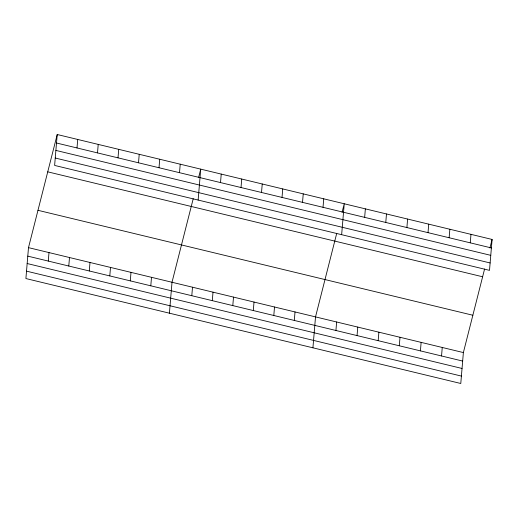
<?xml version="1.0" encoding="UTF-8"?>
<svg xmlns="http://www.w3.org/2000/svg" width="518" height="518" viewBox="0 0 518 518"><rect width="100%" height="100%" fill="white"/><g stroke="black" fill="none" stroke-linecap="round" stroke-linejoin="round"><path stroke-width="0.78" d="M57.22 134.512L54.623 165.43L489.504 270.364L492.1 239.445L57.22 134.512L28.496 247.636L25.9 278.554L460.78 383.488L463.377 352.57L484.595 268.997M48.284 261.078L48.996 252.583M77.007 147.954L77.719 139.459M68.784 266.025L69.496 257.53M97.507 152.901L98.219 144.405M89.29 270.972L90.002 262.477M118.013 157.848L118.726 149.352M109.79 275.919L110.502 267.424M138.513 162.794L139.225 154.299M130.29 280.866L131.002 272.371M159.013 167.741L159.725 159.246M150.79 285.813L151.509 277.318M179.513 172.688L180.225 164.193M169.412 313.183L172.008 282.265L193.227 198.692M198.135 200.058L200.731 169.14L198.556 177.693M191.796 295.707L192.508 287.212M220.519 182.582L221.231 174.087M212.296 300.654L213.008 292.158M241.019 187.529L241.731 179.034M232.796 305.601L233.514 297.105M261.519 192.476L262.238 183.981M253.302 310.547L254.014 302.052M282.025 197.423L282.737 188.928M273.802 315.494L274.514 306.999M302.525 202.37L303.237 193.874M294.302 320.441L295.014 311.946M323.025 207.317L323.737 198.821M312.924 347.811L315.52 316.893L336.739 233.32M341.647 234.686L344.243 203.768L342.068 212.322M335.929 330.484L336.642 321.989M364.653 217.359L365.365 208.864M357.051 335.586L357.763 327.085M385.774 222.455L386.486 213.96M378.172 340.682L378.885 332.187M406.895 227.557L407.608 219.056M399.294 345.778L400.006 337.283M428.017 232.653L428.729 224.158M420.415 350.874L421.134 342.379M449.138 237.749L449.857 229.254M441.543 355.97L442.255 347.474M470.266 242.845L470.979 234.35M489.931 247.999L492.1 239.445M56.507 143.007L491.388 247.941M55.886 150.408L490.766 255.342M55.245 158.029L490.125 262.963M47.74 171.84L482.621 276.774M37.976 210.308L472.856 315.242M28.496 247.636L463.377 352.57M27.784 256.132L462.665 361.065M27.163 263.532L462.043 368.466M26.522 271.154L461.402 376.087"/></g></svg>
